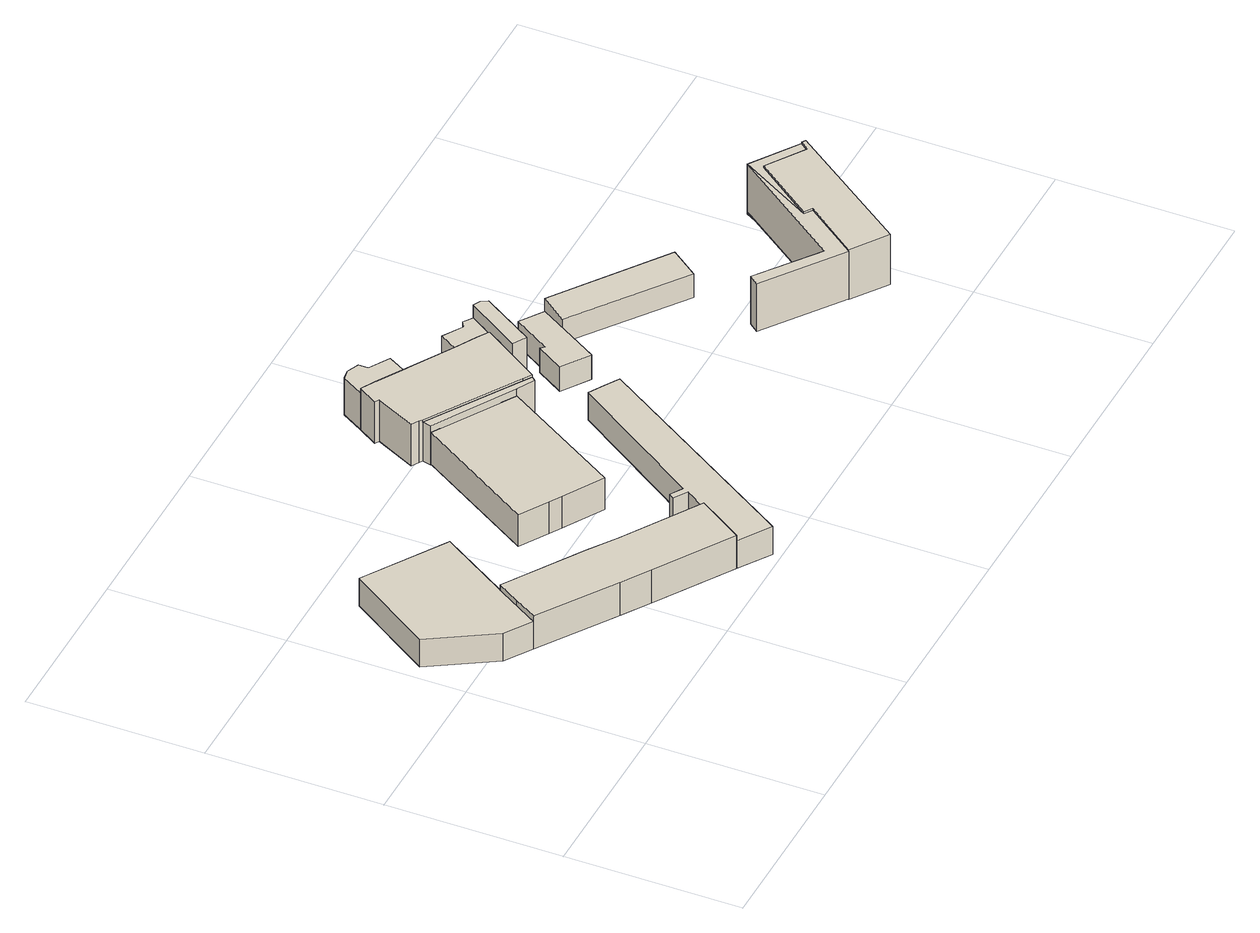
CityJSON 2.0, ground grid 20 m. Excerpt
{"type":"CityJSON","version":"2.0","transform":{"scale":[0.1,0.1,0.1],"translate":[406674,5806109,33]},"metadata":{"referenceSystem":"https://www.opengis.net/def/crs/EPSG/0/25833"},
"CityObjects":{
"building1":{"type":"Building","attributes":{"Gemeindeschluessel":"11000009","function":"31001_2000"},"address":[{"country":"Germany","locality":"Berlin","thoroughfareNumber":"21 (6)","thoroughfareName":"Sportpromenade"}],"children":["building1-1","building1-2"]},
"building1-1":{"type":"BuildingPart","attributes":{"BezugspunktDach":"2200","measuredHeight":4.88,"storeysAboveGround":1},"parents":["building1"],"geometry":[{"type":"MultiSurface","lod":"1","boundaries":[[[0,1,2,3,4,5,6,7,8,9]],[[10,11,12,13,14,15,16,17,18,19]],[[20,21,19,9,8]],[[22,23,20,10,8,7]],[[12,11,7,6]],[[13,12,6,5]],[[14,13,5,4]],[[15,14,4,3]],[[16,15,3,2]],[[17,16,2,1]],[[18,17,1,0]],[[19,18,0,9]],[[10,19,21,20]],[[11,24,10,20,23,22]]]}]},
"building1-2":{"type":"BuildingPart","attributes":{"BezugspunktDach":"2200","measuredHeight":3.52,"storeysAboveGround":1},"parents":["building1"],"geometry":[{"type":"MultiSurface","lod":"1","boundaries":[[[25,21,23,26,27,28]],[[29,30,11,19,31,32]],[[29,32,28,27]],[[30,29,27,26]],[[11,30,26,23]],[[31,19,21,25]],[[32,31,25,28]],[[19,10,20,21]],[[11,23,20,33,10]]]}]},
"building2":{"type":"Building","attributes":{"Gemeindeschluessel":"11000009","BezugspunktDach":"2200","function":"31001_1010","measuredHeight":4.55,"storeysAboveGround":1},"address":[{"country":"Germany","locality":"Berlin","thoroughfareNumber":"21 (1)","thoroughfareName":"Sportpromenade"}],"geometry":[{"type":"Solid","lod":"1","boundaries":[[[[34,35,36,37,38,39,40,41]],[[42,43,44,45,46,47,48,49]],[[42,49,41,40]],[[43,42,40,39]],[[44,43,39,38]],[[45,44,38,37]],[[46,45,37,36]],[[47,46,36,35]],[[48,47,35,34]],[[49,48,34,41]]]]}]},
"building3":{"type":"Building","attributes":{"Gemeindeschluessel":"11000009","BezugspunktDach":"2200","function":"31001_2000","measuredHeight":3.98,"storeysAboveGround":1},"address":[{"country":"Germany","locality":"Berlin","thoroughfareNumber":"21 (7)","thoroughfareName":"Sportpromenade"}],"geometry":[{"type":"Solid","lod":"1","boundaries":[[[[50,51,52,53,54,55,56,57,58,59]],[[14,60,61,62,63,64,65,66,67,16]],[[14,16,59,58]],[[60,14,58,57]],[[61,60,57,56]],[[62,61,56,55]],[[63,62,55,54]],[[64,63,54,53]],[[65,64,53,52]],[[66,65,52,51]],[[67,66,51,50]],[[16,67,50,59]]]]}]},
"building4":{"type":"Building","attributes":{"Gemeindeschluessel":"11000009","function":"31001_1010"},"address":[{"country":"Germany","locality":"Berlin","thoroughfareNumber":"21","thoroughfareName":"Sportpromenade"}],"children":["building4-1","building4-2","building4-3","building4-4","building4-5"]},
"building4-1":{"type":"BuildingPart","attributes":{"BezugspunktDach":"2200","measuredHeight":6.21,"storeysAboveGround":2},"parents":["building4"],"geometry":[{"type":"MultiSurface","lod":"1","boundaries":[[[68,69,70,71,72,73,74,75,76,77,78,79,80,81]],[[82,83,84,85,86,87,88,89,90,91,92,93,94,95]],[[82,95,81,80]],[[83,82,80,79]],[[84,83,79,78]],[[96,97,78,77]],[[98,99,96,85,77,76]],[[87,86,76,75]],[[100,101,75,74]],[[102,100,88,74,73]],[[91,90,72,71]],[[103,104,71,70]],[[105,103,92,70,69]],[[94,93,69,68]],[[95,94,68,81]],[[85,84,97,96]],[[86,106,99,98]],[[106,85,96,99]],[[88,87,101,100]],[[89,88,100,102]],[[107,90,89,73,72]],[[92,91,104,103]],[[108,93,92,103,105]]]}]},
"building4-2":{"type":"BuildingPart","attributes":{"BezugspunktDach":"2200","measuredHeight":5.06,"storeysAboveGround":2},"parents":["building4"],"geometry":[{"type":"MultiSurface","lod":"1","boundaries":[[[109,110,104,105,111]],[[93,91,112,113,114]],[[93,114,111,105]],[[112,91,104,110]],[[113,112,110,109]],[[114,113,109,111]],[[92,103,104,91,115]],[[103,92,93,105]]]}]},
"building4-3":{"type":"BuildingPart","attributes":{"BezugspunktDach":"2200","measuredHeight":5.06,"storeysAboveGround":2},"parents":["building4"],"geometry":[{"type":"MultiSurface","lod":"1","boundaries":[[[102,116,117,118,119,101]],[[120,121,122,123,89,87]],[[120,87,101,119]],[[121,120,119,118]],[[122,121,118,117]],[[123,122,117,116]],[[89,88,124]],[[89,123,116,102]],[[125,87,124,88,100,101]],[[102,100,88,89]]]}]},
"building4-4":{"type":"BuildingPart","attributes":{"BezugspunktDach":"2200","measuredHeight":6.79,"storeysAboveGround":2},"parents":["building4"],"geometry":[{"type":"MultiSurface","lod":"1","boundaries":[[[126,127,128,129,130]],[[123,131,132,133,90]],[[123,116,102,89,73,72,130,129]],[[131,123,129,128]],[[132,131,128,127]],[[133,132,127,126]],[[90,133,126,130]],[[90,72,73,89]],[[89,102,116,123,134]]]}]},
"building4-5":{"type":"BuildingPart","attributes":{"BezugspunktDach":"2200","measuredHeight":6.34,"storeysAboveGround":2},"parents":["building4"],"geometry":[{"type":"MultiSurface","lod":"1","boundaries":[[[99,98,135,136,137,138,139,140,97]],[[141,142,143,144,145,146,86,106,84]],[[141,84,97,140]],[[142,141,140,139]],[[143,142,139,138]],[[144,143,138,137]],[[145,144,137,136]],[[146,145,136,135]],[[86,146,135,98]],[[106,86,147,98,99]],[[84,85,96,97]],[[106,99,96,85]]]}]},
"building5":{"type":"Building","attributes":{"Gemeindeschluessel":"11000009","BezugspunktDach":"2200","function":"31001_2000","measuredHeight":3.17,"storeysAboveGround":1},"address":[{"country":"Germany","locality":"Berlin","thoroughfareNumber":"21 (9)","thoroughfareName":"Sportpromenade"}],"geometry":[{"type":"Solid","lod":"1","boundaries":[[[[148,149,150,151,152,153]],[[154,155,156,157,158,159]],[[154,159,153,152]],[[155,154,152,151]],[[156,155,151,150]],[[157,156,150,149]],[[158,157,149,148]],[[159,158,148,153]]]]}]},
"building6":{"type":"Building","attributes":{"Gemeindeschluessel":"11000009","BezugspunktDach":"2200","function":"31001_2000","measuredHeight":3.52,"storeysAboveGround":1},"address":[{"country":"Germany","locality":"Berlin","thoroughfareNumber":"21 (11)","thoroughfareName":"Sportpromenade"}],"geometry":[{"type":"Solid","lod":"1","boundaries":[[[[160,161,162,163]],[[164,165,166,167]],[[164,167,163,162]],[[165,164,162,161]],[[166,165,161,160]],[[167,166,160,163]]]]}]},
"building7":{"type":"Building","attributes":{"Gemeindeschluessel":"11000009","BezugspunktDach":"2200","function":"51009_1610","measuredHeight":6.22,"storeysAboveGround":0},"address":[{"country":"Germany","locality":"Berlin"}],"geometry":[{"type":"Solid","lod":"1","boundaries":[[[[168,169,170,171,172,173,174]],[[175,176,177,178,179,180,181]],[[175,181,174,173]],[[176,175,173,172]],[[177,176,172,171]],[[178,177,171,170]],[[179,178,170,169]],[[180,179,169,168]],[[181,180,168,174]]]]}]},
"building8":{"type":"Building","attributes":{"Gemeindeschluessel":"11000009","BezugspunktDach":"2200","function":"31001_2000","measuredHeight":6.51,"storeysAboveGround":2},"address":[{"country":"Germany","locality":"Berlin","thoroughfareNumber":"23 (2)","thoroughfareName":"Sportpromenade"}],"geometry":[{"type":"Solid","lod":"1","boundaries":[[[[182,183,184,185,186,187,188,189]],[[190,191,192,193,194,195,196,197]],[[190,197,189,188]],[[191,190,188,187]],[[192,191,187,186]],[[193,192,186,185]],[[194,193,185,184]],[[195,194,184,183]],[[196,195,183,182]],[[197,196,182,189]]]]}]},
"building9":{"type":"Building","attributes":{"Gemeindeschluessel":"11000009","BezugspunktDach":"2200","function":"51009_1610","measuredHeight":6.47,"storeysAboveGround":0},"address":[{"country":"Germany","locality":"Berlin"}],"geometry":[{"type":"Solid","lod":"1","boundaries":[[[[198,199,200,171,170]],[[201,202,203,204,205]],[[201,205,170,171]],[[202,201,171,200]],[[203,202,200,199]],[[204,203,199,198]],[[205,204,198,170]]]]}]}
},
"vertices":[
[170,106,58],[202,85,58],[288,30,58],[305,56,58],[322,82,58],[235,137,58],[203,159,58],[116,215,58],[100,189,58],[84,163,58],[100,189,15],[116,215,15],[203,159,15],[235,137,15],[322,82,15],[305,56,15],[288,30,15],[202,85,15],[170,106,15],[84,163,15],[100,189,51],[84,163,51],[116,215,31],[116,215,51],[112,208,15],
[54,183,51],[166,294,51],[74,353,51],[10,256,51],[74,353,15],[166,294,15],[54,183,15],[10,256,15],[100,189,46],
[260,226,56],[274,218,56],[319,191,56],[402,327,56],[357,355,56],[344,363,56],[312,382,56],[228,246,56],[312,382,15],[344,363,15],[357,355,15],[402,327,15],[319,191,15],[274,218,15],[260,226,15],[228,246,15],
[324,6,51],[476,246,51],[460,256,51],[443,266,51],[342,114,51],[328,123,51],[324,117,51],[339,107,51],[322,82,51],[288,30,51],[339,107,15],[324,117,15],[328,123,15],[342,114,15],[443,266,15],[460,256,15],[476,246,15],[324,6,15],
[311,394,68],[314,392,68],[417,327,68],[426,321,68],[447,353,68],[471,389,68],[458,397,68],[435,410,68],[383,441,68],[350,461,68],[334,470,68],[320,448,68],[325,445,68],[302,399,68],[325,445,14],[320,448,14],[334,470,14],[350,461,14],[383,441,14],[435,410,14],[458,397,14],[471,389,14],[447,353,14],[426,321,14],[417,327,14],[314,392,14],[311,394,14],[302,399,14],[350,461,62],[334,470,62],[383,441,62],[359,456,62],[458,397,65],[435,410,65],[471,389,65],[417,327,65],[426,321,65],[314,392,65],[359,456,14],[447,353,23],[314,392,27],
[402,327,65],[422,316,65],[312,382,65],[422,316,14],[402,327,14],[312,382,14],[419,326,14],
[488,415,65],[478,422,65],[471,418,65],[448,432,65],[448,432,14],[471,418,14],[478,422,14],[488,415,14],[439,408,14],[435,410,29],
[463,344,82],[500,403,82],[496,411,82],[488,415,82],[447,353,82],[496,411,14],[500,403,14],[463,344,14],[482,406,14],
[397,466,62],[374,480,62],[374,481,62],[374,491,62],[360,497,62],[349,495,62],[349,495,14],[360,497,14],[374,491,14],[374,481,14],[374,480,14],[397,466,14],[383,441,50],
[503,290,48],[547,362,48],[521,380,48],[495,338,48],[491,342,48],[472,311,48],[491,342,16],[495,338,16],[521,380,16],[547,362,16],[503,290,16],[472,311,16],
[669,252,44],[693,284,44],[570,373,44],[547,343,44],[570,373,13],[693,284,13],[669,252,13],[547,343,13],
[735,109,73],[780,170,73],[771,176,73],[820,261,73],[725,132,73],[657,183,73],[648,172,73],[657,183,11],[725,132,11],[820,261,11],[771,176,11],[780,170,11],[735,109,11],[648,172,11],
[775,81,75],[877,222,75],[873,225,75],[865,215,75],[822,244,75],[771,176,75],[780,170,75],[735,109,75],[780,170,10],[771,176,10],[822,244,10],[865,215,10],[873,225,10],[877,222,10],[775,81,10],[735,109,10],
[822,244,73],[865,215,73],[873,225,73],[820,261,8],[873,225,8],[865,215,8],[822,244,8],[771,176,8]
]}
